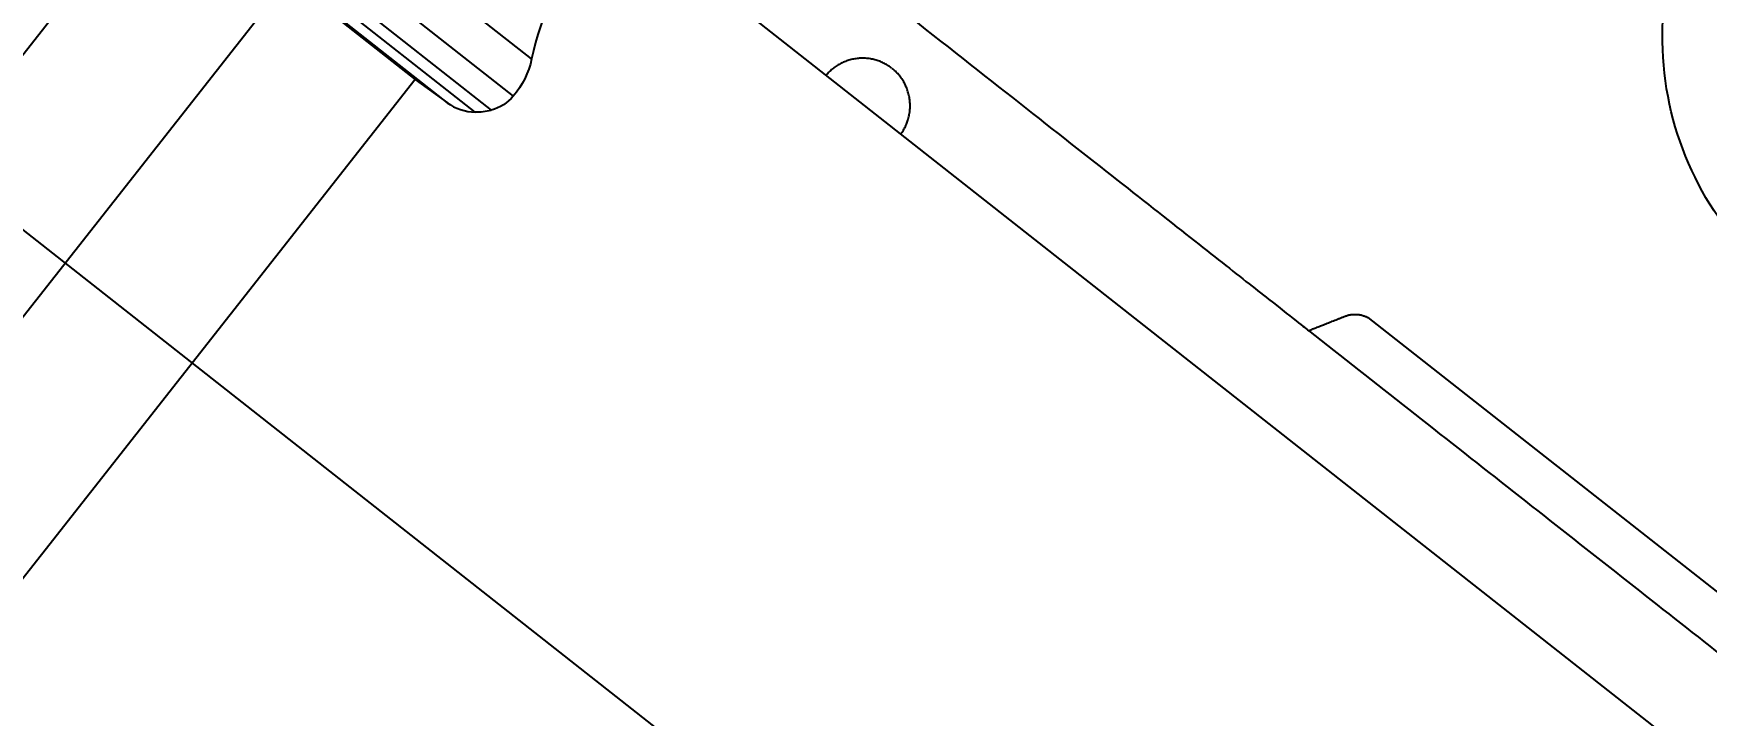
# Model space of a CAD drawing. Header units: millimetres. Extents: x 1145859089 to 1147511753, y -1047484727 to -1047247487.
# Drawn here: x 1147325447 to 1147325622.9, y -1047434012.7 to -1047433941 of the extents above; entities that cross this region are included whole.
import ezdxf
from ezdxf.xclip import XClip

# ---------------------------------------------------------------- set-up
doc = ezdxf.new("R2010")
doc.units = ezdxf.units.MM
doc.header["$LTSCALE"] = 100
doc.header["$MEASUREMENT"] = 0
doc.header["$XCLIPFRAME"] = 2
doc.linetypes.add('단지배치도$0$CENTER', pattern=[31, 30, -0.5, 0, -0.5])
doc.layers.get('0').update_dxf_attribs({"linetype": 'CONTINUOUS'})
for name, color, linetype in [('XREF', 135, 'CONTINUOUS'), ('단지배치도$0$S240910', 33, 'CONTINUOUS'), ('단지배치도$0$W240910', 135, 'CONTINUOUS')]:
    doc.layers.add(name, color=color, linetype=linetype)
doc.styles.add('단지배치도$0$WS1', font='romans.shx', dxfattribs={"width": 0.8, "bigfont": 'whgtxt.shx'})

# ---------------------------------------------------------------- blocks, each defined once
blk = doc.blocks.new('단지배치도$0$zw$9902')
at = {"layer": '단지배치도$0$W240910', "linetype": '단지배치도$0$CENTER', "ltscale": 20}
blk.add_line((65032.43, -62781.32), (65324.2, -62410.3), dxfattribs=at)
at = {"layer": '단지배치도$0$W240910', "linetype": 'ByBlock', "ltscale": 20}
for p, q in [((65227.37, -62574.34), (65187.6, -62543.07)), ((65184.26, -62545.87), (65225.44, -62578.26)), ((65183.39, -62548.47), (65223.12, -62579.72)), ((65221.42, -62579.92), (65183.59, -62550.17)), ((65185.21, -62552.78), (65218.5, -62578.96)), ((65188.4, -62555.47), (65141.44, -62615.19)), ((65188.4, -62555.47), (65215.13, -62576.49)), ((65572.64, -62823.21), (65235.53, -62558.11)), ((65215.13, -62576.49), (65168.17, -62636.21)), ((65215.13, -62576.49), (65218.51, -62578.96)), ((65315.29, -62601.51), (65505.82, -62751.35))]:
    blk.add_line(p, q, dxfattribs=at)
at = {"layer": '단지배치도$0$W240910', "linetype": '단지배치도$0$CENTER', "ltscale": 50}
blk.add_line((65113.43, -62544.79), (65594.77, -62923.3), dxfattribs=at)
at = {"layer": '단지배치도$0$W240910', "linetype": 'ByBlock', "ltscale": 20}
for centre, radius, start, end in [((65261.06, -62581.6), 34.46, 144.2408, 167.8497), ((65221.47, -62573.25), 6.67, 269.5756, 284.3256)]:
    blk.add_arc(centre, radius, start, end, dxfattribs=at)
at = {"layer": '단지배치도$0$W240910', "linetype": 'ByBlock', "ltscale": 20, "extrusion": (0, 0, -1)}
blk.add_ellipse((65379.63, -62571.65), major_axis=(20.79, 26.44), ratio=0.987219, start_param=3.141555, end_param=4.712362, dxfattribs=at)
at = {"layer": '단지배치도$0$W240910', "linetype": 'ByBlock', "ltscale": 20}
for points, degree in [([(65241.66, -62549.9), (65309.06, -62602.9), (65309.06, -62602.9)], 2), ([(65227.37, -62574.34), (65227.07, -62575.79), (65226.4, -62577.14), (65225.44, -62578.26)], 3), ([(65225.44, -62578.26), (65224.85, -62578.97), (65224.03, -62579.49), (65223.12, -62579.72)], 3), ([(65218.5, -62578.96), (65219.35, -62579.57), (65220.39, -62579.92), (65221.42, -62579.92)], 3), ([(65309.06, -62602.9), (65310.94, -62602.15), (65313.1, -62601.3)], 2), ([(65309.06, -62602.9), (65438.61, -62704.78), (65505.94, -62757.73)], 2)]:
    blk.add_open_spline(points, degree=degree, dxfattribs=at)
for points, weights in [([(65265.23, -62575.31), (65261.37, -62572.33), (65258.28, -62576.11)], [1, 0.71618742785, 1]), ([(65266.14, -62582.3), (65269.1, -62578.41), (65265.28, -62575.35)], [1, 0.714986683677, 1]), ([(65313.1, -62601.3), (65314.24, -62600.98), (65315.29, -62601.51)], [1, 0.930141413794, 1])]:
    blk.add_rational_spline(points, weights, degree=2, dxfattribs=at)
at = {"layer": '단지배치도$0$S240910', "style": '단지배치도$0$WS1', "width": 0.8}
blk.add_text('FH:32.00', height=1200, dxfattribs=at).set_placement((60354.83, -63274.83))
blk = doc.blocks.new('단지배치도')
blk.add_blockref('단지배치도$0$zw$9902', (141034.19, 142437.16))

msp = doc.modelspace()

# ---------------------------------------------------------------- block references
at = {"layer": 'XREF'}
ref = msp.add_blockref('단지배치도', (1147119237.834579, -1047513806.462535), dxfattribs=at)
XClip(ref).set_block_clipping_path([(72982.4064819524, 34919.7593965302), (360382.4067475507, 255319.7593436702)])

doc.saveas('drawing.dxf')
